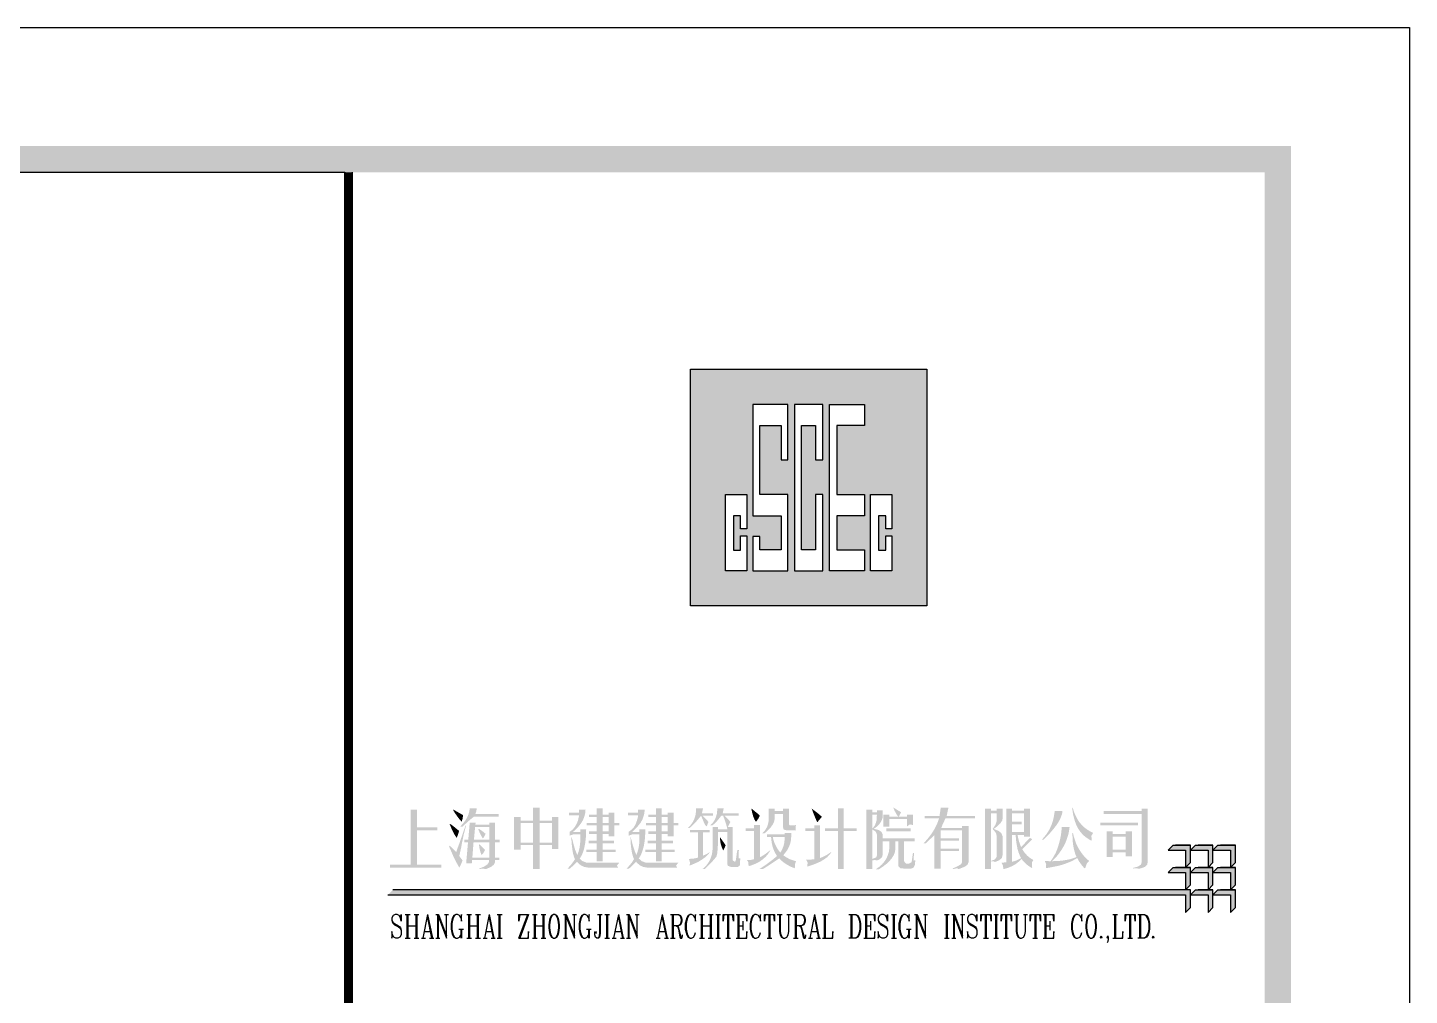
# Paper-space layout 'G2.00 图纸索引' of a CAD drawing. Header units: millimetres. Extents: x 0 to 841, y 0 to 594.
# Drawn here: x 735.9 to 841, y 520.4 to 594 of the extents above; entities that cross this region are included whole.
import ezdxf

# ---------------------------------------------------------------- set-up
doc = ezdxf.new("R2010")
doc.units = ezdxf.units.MM
for name, color, linetype in [('TB_A1$0$上海中建-图名', 7, 'Continuous'), ('TB_A1$0$上海中建-图框', 24, 'Continuous'), ('TB_A1$0$上海中建-图框字体', 11, 'Continuous')]:
    doc.layers.add(name, color=color, linetype=linetype)

# ---------------------------------------------------------------- blocks, each defined once
blk = doc.blocks.new('TB_A1$0$上海中建A1图框F版')
at = {"layer": 'TB_A1$0$上海中建-图框'}
h = blk.add_hatch(color=256, dxfattribs=at)
h.paths.add_polyline_path([(80430, 56800), (78630, 56800), (78630, 55000), (80430, 55000)])
h.paths.add_polyline_path([(79637, 56533), (79637, 56111), (79583, 56111), (79583, 56372), (79475, 56372), (79475, 55427), (79583, 55427), (79583, 55847), (79637, 55847), (79637, 55267), (79421, 55267), (79421, 56533)], flags=16)
h.paths.add_polyline_path([(79371, 56533), (79371, 56111), (79321, 56111), (79321, 56372), (79159, 56372), (79159, 55847), (79371, 55847), (79371, 55267), (79105, 55267), (79105, 55527), (79159, 55527), (79159, 55427), (79321, 55427), (79321, 55685), (79105, 55685), (79105, 56533)], flags=16)
h.paths.add_polyline_path([(79688, 56533), (79954, 56533), (79954, 56372), (79745, 56372), (79745, 55847), (79954, 55847), (79954, 55685), (79745, 55685), (79745, 55427), (79954, 55427), (79954, 55267), (79688, 55267)], flags=16)
h.paths.add_polyline_path([(79059, 55847), (79059, 55585), (79011, 55585), (79011, 55685), (78957, 55685), (78957, 55423), (79011, 55423), (79011, 55533), (79059, 55533), (79059, 55267), (78897, 55267), (78897, 55847)], flags=16)
h.paths.add_polyline_path([(80001, 55847), (80163, 55847), (80163, 55585), (80116, 55585), (80116, 55685), (80062, 55685), (80062, 55423), (80116, 55423), (80116, 55533), (80163, 55533), (80163, 55267), (80001, 55267)], flags=16)
at = {"layer": 'TB_A1$0$上海中建-图框字体'}
for points in [[(76735, 53008), (76344, 53008), (76344, 53031), (76501, 53031), (76501, 53449), (76551, 53449), (76551, 53314), (76704, 53314), (76704, 53291), (76551, 53291), (76551, 53031), (76735, 53031)], [(76890, 53357), (76870, 53380), (76852, 53404), (76836, 53427), (76825, 53447), (76827, 53450), (76854, 53434), (76854, 53434), (76889, 53414), (76901, 53407), (76896, 53379)], [(77171, 53396), (76983, 53396), (76962, 53379), (76938, 53359), (76912, 53335), (76897, 53321), (76879, 53321), (76901, 53345), (76919, 53369), (76933, 53393), (76943, 53418), (76949, 53444), (76951, 53460), (77005, 53460), (76999, 53430), (76994, 53415), (77171, 53415)], [(77819, 53144), (77825, 53170), (77830, 53198), (77834, 53229), (77836, 53263), (77837, 53299), (77792, 53299), (77792, 53280), (77738, 53280), (77739, 53282), (77764, 53304), (77785, 53328), (77802, 53351), (77815, 53375), (77824, 53400), (77830, 53424), (77832, 53449), (77783, 53449), (77783, 53426), (77706, 53426), (77706, 53407), (77783, 53407), (77781, 53395), (77774, 53365), (77763, 53338), (77749, 53315), (77732, 53296), (77711, 53280), (77711, 53250), (77713, 53252), (77738, 53261), (77792, 53261), (77792, 53205), (77790, 53183), (77786, 53155), (77779, 53129), (77769, 53104), (77764, 53117), (77753, 53144), (77745, 53171), (77738, 53197), (77733, 53217), (77727, 53239), (77724, 53239), (77726, 53200), (77729, 53169), (77733, 53140), (77737, 53115), (77744, 53092), (77751, 53072), (77750, 53070), (77734, 53046), (77716, 53023), (77695, 53001), (77713, 53001), (77722, 53009), (77743, 53028), (77767, 53053), (77774, 53044), (77797, 53025), (77824, 53013), (77855, 53008), (78080, 53008), (78071, 53024), (78089, 53046), (77850, 53046), (77837, 53047), (77808, 53058), (77787, 53078), (77791, 53082), (77802, 53100), (77811, 53121)], [(78251, 53100), (78260, 53121), (78268, 53144), (78275, 53170), (78280, 53198), (78284, 53229), (78286, 53263), (78286, 53299), (78241, 53299), (78241, 53280), (78187, 53280), (78189, 53282), (78213, 53304), (78234, 53328), (78252, 53351), (78265, 53375), (78274, 53400), (78280, 53424), (78282, 53449), (78232, 53449), (78232, 53426), (78156, 53426), (78156, 53407), (78232, 53407), (78231, 53395), (78223, 53365), (78213, 53338), (78199, 53315), (78181, 53296), (78160, 53280), (78160, 53250), (78163, 53252), (78187, 53261), (78241, 53261), (78241, 53205), (78240, 53183), (78235, 53155), (78228, 53129), (78219, 53104), (78213, 53117), (78203, 53144), (78194, 53171), (78187, 53197), (78182, 53217), (78176, 53239), (78174, 53239), (78175, 53200), (78178, 53169), (78182, 53140), (78187, 53115), (78193, 53092), (78201, 53072), (78199, 53070), (78184, 53046), (78165, 53023), (78145, 53001), (78163, 53001), (78172, 53009), (78193, 53028), (78217, 53053), (78224, 53044), (78246, 53025), (78273, 53013), (78304, 53008), (78529, 53008), (78521, 53024), (78538, 53046), (78300, 53046), (78287, 53047), (78258, 53058), (78237, 53078), (78240, 53082)], [(78610, 53310), (78631, 53331), (78647, 53353), (78659, 53377), (78668, 53403), (78672, 53430), (78673, 53459), (78673, 53460), (78727, 53460), (78722, 53441), (78718, 53422), (78803, 53422), (78803, 53404), (78722, 53404), (78754, 53372), (78767, 53356), (78754, 53321), (78743, 53332), (78731, 53356), (78716, 53393), (78713, 53400), (78709, 53400), (78684, 53370), (78662, 53345), (78643, 53326), (78624, 53310)], [(78722, 52997), (78744, 53016), (78761, 53037), (78775, 53059), (78786, 53084), (78794, 53111), (78798, 53140), (78799, 53156), (78799, 53318), (78839, 53318), (78839, 53299), (78911, 53299), (78908, 53316), (78900, 53345), (78891, 53370), (78881, 53399), (78880, 53404), (78866, 53404), (78842, 53374), (78822, 53350), (78804, 53335), (78799, 53331), (78781, 53331), (78800, 53348), (78814, 53369), (78825, 53394), (78832, 53421), (78835, 53453), (78835, 53460), (78884, 53460), (78882, 53453), (78876, 53422), (78997, 53422), (78997, 53404), (78889, 53404), (78918, 53375), (78934, 53356), (78916, 53321), (78916, 53318), (78952, 53318), (78952, 53063), (78970, 53051), (78975, 53062), (78980, 53092), (78983, 53119), (78988, 53143), (78999, 53143), (78997, 53116), (78997, 53110), (78997, 53079), (79010, 53079), (79008, 53057), (79006, 53024), (78988, 53012), (78943, 53012), (78915, 53022), (78911, 53034), (78911, 53280), (78839, 53280), (78839, 53177), (78837, 53147), (78835, 53122), (78829, 53094), (78811, 53071), (78791, 53049), (78769, 53027), (78763, 53022), (78743, 53000), (78741, 52997)], [(79118, 53373), (79108, 53397), (79100, 53427), (79093, 53459), (79126, 53432), (79149, 53413), (79159, 53404), (79146, 53380), (79129, 53357)], [(79176, 53269), (79197, 53291), (79212, 53315), (79221, 53341), (79226, 53367), (79226, 53400), (79226, 53428), (79226, 53455), (79226, 53457), (79271, 53457), (79271, 53438), (79334, 53438), (79334, 53457), (79379, 53457), (79379, 53336), (79388, 53329), (79415, 53329), (79433, 53332), (79430, 53305), (79433, 53291), (79365, 53291), (79339, 53298), (79334, 53319), (79334, 53417), (79271, 53417), (79271, 53389), (79271, 53378), (79266, 53356), (79255, 53334), (79238, 53310), (79215, 53287), (79194, 53269)], [(79582, 53382), (79571, 53409), (79561, 53435), (79553, 53457), (79580, 53437), (79604, 53418), (79629, 53397), (79631, 53396), (79618, 53380), (79595, 53353)], [(79653, 53288), (79653, 53307), (79752, 53307), (79752, 53460), (79797, 53460), (79797, 53307), (79896, 53307), (79896, 53288), (79797, 53288), (79797, 52997), (79752, 52997), (79752, 53288)], [(80404, 53194), (80426, 53217), (80445, 53240), (80463, 53264), (80479, 53288), (80493, 53313), (80505, 53337), (80515, 53363), (80521, 53382), (80413, 53382), (80413, 53400), (80525, 53400), (80529, 53426), (80530, 53432), (80534, 53460), (80534, 53464), (80593, 53464), (80588, 53441), (80582, 53411), (80579, 53400), (80795, 53400), (80795, 53382), (80570, 53382), (80560, 53360), (80548, 53335), (80539, 53310), (80696, 53310), (80696, 53325), (80746, 53325), (80746, 53050), (80739, 53031), (80719, 53016), (80685, 53002), (80669, 52997), (80660, 53004), (80629, 52997), (80624, 53001), (80664, 53019), (80689, 53034), (80696, 53049), (80696, 53291), (80534, 53291), (80534, 53231), (80674, 53231), (80674, 53213), (80534, 53213), (80534, 53153), (80674, 53153), (80674, 53134), (80534, 53134), (80534, 53001), (80485, 53001), (80485, 53254), (80464, 53234), (80453, 53224), (80429, 53200), (80422, 53194)], [(81303, 53220), (81322, 53241), (81339, 53263), (81354, 53285), (81367, 53310), (81378, 53335), (81387, 53362), (81394, 53389), (81399, 53419), (81402, 53438), (81461, 53438), (81458, 53418), (81451, 53398), (81442, 53376), (81430, 53354), (81415, 53331), (81396, 53307), (81375, 53281), (81350, 53255), (81323, 53228), (81315, 53220)], [(81542, 53412), (81537, 53444), (81535, 53464), (81539, 53464), (81548, 53434), (81559, 53407), (81572, 53381), (81587, 53357), (81605, 53336), (81625, 53316), (81647, 53299), (81671, 53284), (81694, 53272), (81681, 53250), (81683, 53214), (81674, 53216), (81652, 53230), (81631, 53245), (81612, 53263), (81596, 53282), (81581, 53304), (81568, 53328), (81558, 53354), (81549, 53382)], [(82110, 53457), (82063, 53457), (82063, 53438), (81775, 53438), (81775, 53417), (82063, 53417), (82063, 53049), (82058, 53031), (82037, 53017), (81998, 53006), (82000, 53001), (82027, 53004), (82038, 52999), (82059, 53003), (82088, 53014), (82105, 53031), (82110, 53053)], [(76883, 53030), (76872, 53008), (76860, 53029), (76848, 53051), (76836, 53075), (76823, 53102), (76811, 53130), (76798, 53160), (76794, 53171), (76798, 53175), (76814, 53161), (76839, 53136), (76848, 53126), (76850, 53132), (76854, 53144), (76861, 53163), (76870, 53187), (76881, 53218), (76894, 53256), (76909, 53299), (76920, 53329), (76924, 53329), (76918, 53309), (76912, 53285), (76905, 53259), (76899, 53228), (76892, 53195), (76890, 53185), (76885, 53156), (76879, 53129), (76873, 53102), (76872, 53096), (76888, 53074), (76897, 53063)], [(76852, 53235), (76839, 53253), (76826, 53276), (76813, 53304), (76800, 53335), (76798, 53340), (76807, 53338), (76832, 53319), (76856, 53299), (76870, 53288), (76862, 53259)], [(79073, 53019), (79070, 53051), (79060, 53066), (79088, 53066), (79113, 53072), (79113, 53286), (79050, 53286), (79050, 53307), (79113, 53307), (79113, 53332), (79159, 53332), (79159, 53087), (79186, 53102), (79211, 53120), (79233, 53138), (79237, 53136), (79220, 53111), (79201, 53089), (79179, 53070), (79155, 53053), (79128, 53039), (79099, 53027)], [(79522, 53045), (79512, 53067), (79509, 53070), (79544, 53069), (79572, 53072), (79572, 53288), (79505, 53288), (79505, 53307), (79572, 53307), (79572, 53329), (79617, 53329), (79617, 53081), (79645, 53093), (79673, 53108), (79700, 53126), (79703, 53125), (79688, 53106), (79671, 53088), (79649, 53072), (79623, 53056), (79593, 53042), (79560, 53029), (79522, 53017), (79518, 53016)], [(81359, 53057), (81371, 53057), (81384, 53077), (81397, 53098), (81409, 53120), (81419, 53144), (81428, 53170), (81436, 53197), (81443, 53225), (81449, 53256), (81453, 53287), (81456, 53318), (81515, 53318), (81511, 53290), (81506, 53263), (81498, 53237), (81489, 53211), (81478, 53186), (81465, 53162), (81450, 53138), (81433, 53114), (81415, 53091), (81394, 53069), (81382, 53057), (81420, 53058), (81456, 53061), (81488, 53066), (81519, 53072), (81547, 53081), (81568, 53089), (81559, 53110), (81552, 53133), (81546, 53158), (81541, 53186), (81538, 53215), (81537, 53247), (81537, 53272), (81541, 53272), (81547, 53244), (81556, 53216), (81565, 53190), (81578, 53164), (81592, 53140), (81608, 53117), (81625, 53095), (81645, 53075), (81663, 53059), (81645, 53038), (81636, 53011), (81636, 53010), (81631, 53003), (81625, 53006), (81605, 53030), (81588, 53054), (81573, 53081), (81549, 53067), (81523, 53054), (81496, 53043), (81466, 53032), (81434, 53023), (81401, 53016), (81365, 53009), (81334, 53004), (81337, 53033), (81327, 53057), (81326, 53059)], [(81748, 53331), (81748, 53351), (82036, 53351), (82036, 53331)], [(78627, 53047), (78619, 53074), (78652, 53077), (78664, 53078), (78687, 53085), (78687, 53276), (78628, 53276), (78628, 53295), (78776, 53295), (78776, 53276), (78727, 53276), (78727, 53100), (78753, 53111), (78763, 53117), (78776, 53126), (78778, 53125), (78761, 53104), (78740, 53085), (78716, 53068), (78690, 53052), (78659, 53038), (78624, 53023)]]:
    blk.add_hatch(color=256, dxfattribs=at).paths.add_polyline_path(points)
h = blk.add_hatch(color=256, dxfattribs=at)
h.paths.add_polyline_path([(77432, 53347), (77338, 53347), (77338, 53197), (77432, 53197)], flags=16)
h.paths.add_polyline_path([(77576, 53347), (77482, 53347), (77482, 53197), (77576, 53197)], flags=16)
h.paths.add_polyline_path([(77482, 52997), (77432, 52997), (77432, 53179), (77338, 53179), (77338, 53145), (77288, 53145), (77288, 53393), (77338, 53393), (77338, 53366), (77432, 53366), (77432, 53464), (77482, 53464), (77482, 53366), (77576, 53366), (77576, 53393), (77625, 53393), (77625, 53149), (77576, 53149), (77576, 53179), (77482, 53179)])
h = blk.add_hatch(color=256, dxfattribs=at)
h.paths.add_polyline_path([(78052, 53329), (78089, 53329), (78089, 53347), (78052, 53347), (78052, 53426), (78008, 53426), (78008, 53411), (77962, 53411), (77962, 53460), (77918, 53460), (77918, 53411), (77859, 53411), (77859, 53393), (77918, 53393), (77918, 53347), (77841, 53347), (77841, 53329), (77918, 53329), (77918, 53284), (77859, 53284), (77859, 53265), (77918, 53265), (77918, 53213), (77855, 53213), (77855, 53194), (77918, 53194), (77918, 53145), (77837, 53145), (77837, 53126), (77918, 53126), (77918, 53057), (77962, 53057), (77962, 53126), (78062, 53126), (78062, 53145), (77962, 53145), (77962, 53194), (78048, 53194), (78048, 53213), (77962, 53213), (77962, 53265), (78008, 53265), (78008, 53246), (78052, 53246)])
h.paths.add_polyline_path([(78008, 53284), (77962, 53284), (77962, 53329), (78008, 53329)], flags=16)
h.paths.add_polyline_path([(78008, 53347), (77962, 53347), (77962, 53393), (78008, 53393)], flags=17)
h = blk.add_hatch(color=256, dxfattribs=at)
h.paths.add_polyline_path([(78412, 53194), (78498, 53194), (78498, 53213), (78412, 53213), (78412, 53265), (78457, 53265), (78457, 53246), (78502, 53246), (78502, 53329), (78538, 53329), (78538, 53347), (78502, 53347), (78502, 53426), (78457, 53426), (78457, 53411), (78412, 53411), (78412, 53460), (78367, 53460), (78367, 53411), (78309, 53411), (78309, 53393), (78367, 53393), (78367, 53347), (78291, 53347), (78291, 53329), (78367, 53329), (78367, 53284), (78309, 53284), (78309, 53265), (78367, 53265), (78367, 53213), (78304, 53213), (78304, 53194), (78367, 53194), (78367, 53145), (78286, 53145), (78286, 53126), (78367, 53126), (78367, 53057), (78412, 53057), (78412, 53126), (78511, 53126), (78511, 53145), (78412, 53145)])
h.paths.add_polyline_path([(78412, 53284), (78412, 53329), (78457, 53329), (78457, 53284)], flags=16)
h.paths.add_polyline_path([(78412, 53347), (78412, 53393), (78457, 53393), (78457, 53347)], flags=17)
h = blk.add_hatch(color=256, dxfattribs=at)
h.paths.add_polyline_path([(80046, 53366), (80048, 53397), (80049, 53411), (80013, 53411), (80013, 53303), (80032, 53327), (80040, 53346)], flags=16)
h.paths.add_polyline_path([(80049, 53261), (80039, 53283), (80013, 53299), (80013, 53074), (80044, 53086), (80049, 53102)], flags=16)
h.paths.add_polyline_path([(79968, 52997), (79968, 53449), (80013, 53449), (80013, 53430), (80049, 53430), (80049, 53445), (80094, 53445), (80094, 53411), (80143, 53411), (80143, 53396), (80211, 53396), (80196, 53417), (80182, 53444), (80173, 53466), (80200, 53450), (80213, 53441), (80233, 53430), (80220, 53405), (80215, 53396), (80278, 53396), (80278, 53411), (80323, 53411), (80323, 53332), (80299, 53337), (80278, 53321), (80278, 53378), (80143, 53378), (80143, 53321), (80098, 53321), (80098, 53410), (80094, 53411), (80092, 53386), (80083, 53362), (80068, 53339), (80046, 53318), (80026, 53303), (80061, 53295), (80083, 53281), (80094, 53259), (80094, 53231), (80336, 53231), (80336, 53209), (80255, 53209), (80255, 53057), (80270, 53039), (80273, 53038), (80292, 53038), (80313, 53050), (80314, 53057), (80323, 53119), (80332, 53119), (80327, 53063), (80341, 53063), (80338, 53029), (80327, 53008), (80308, 53000), (80301, 53001), (80255, 53001), (80226, 53004), (80212, 53020), (80211, 53044), (80211, 53209), (80188, 53209), (80188, 53168), (80189, 53145), (80185, 53123), (80176, 53101), (80162, 53079), (80144, 53058), (80121, 53036), (80094, 53015), (80064, 52995), (80040, 52995), (80066, 53014), (80089, 53034), (80107, 53056), (80122, 53079), (80132, 53103), (80140, 53128), (80143, 53155), (80143, 53164), (80143, 53209), (80094, 53209), (80094, 53111), (80088, 53088), (80067, 53069), (80051, 53063), (80033, 53066), (80013, 53063), (80013, 52997)])
h = blk.add_hatch(color=256, dxfattribs=at)
h.paths.add_polyline_path([(80961, 53246), (80955, 53271), (80937, 53294), (80932, 53299), (80930, 53303), (80934, 53308), (80952, 53336), (80960, 53361), (80961, 53374), (80961, 53421), (80917, 53421), (80917, 53059), (80946, 53070), (80960, 53090), (80961, 53106)], flags=16)
h.paths.add_polyline_path([(80871, 52997), (80871, 53457), (80917, 53457), (80917, 53441), (80961, 53441), (80961, 53457), (81006, 53457), (81006, 53385), (81002, 53366), (80988, 53345), (80964, 53322), (80939, 53303), (80946, 53299), (80976, 53287), (80996, 53270), (81005, 53247), (81006, 53235), (81006, 53106), (80999, 53081), (80980, 53064), (80947, 53051), (80934, 53057), (80917, 53055), (80917, 52997)])
h = blk.add_hatch(color=256, dxfattribs=at)
h.paths.add_polyline_path([(81168, 53421), (81078, 53421), (81078, 53359), (81150, 53359), (81150, 53338), (81078, 53338), (81078, 53278), (81168, 53278)], flags=16)
h.paths.add_polyline_path([(81119, 53148), (81114, 53175), (81109, 53206), (81106, 53238), (81105, 53257), (81078, 53257), (81078, 53053), (81104, 53060), (81135, 53075), (81146, 53081), (81136, 53101), (81127, 53123)], flags=16)
h.paths.add_polyline_path([(80997, 53046), (81033, 53048), (81033, 53457), (81078, 53457), (81078, 53441), (81168, 53441), (81168, 53457), (81213, 53457), (81213, 53243), (81168, 53243), (81168, 53257), (81119, 53257), (81123, 53235), (81130, 53208), (81140, 53179), (81146, 53164), (81213, 53235), (81231, 53224), (81155, 53147), (81173, 53121), (81193, 53099), (81216, 53080), (81240, 53066), (81229, 53050), (81228, 53021), (81231, 53004), (81211, 53015), (81187, 53033), (81162, 53059), (81155, 53066), (81150, 53074), (81128, 53053), (81103, 53034), (81077, 53019), (81048, 53007), (81018, 52998), (81011, 52997), (81008, 53024)])
h = blk.add_hatch(color=256, dxfattribs=at)
h.paths.add_polyline_path([(77144, 53351), (77099, 53351), (77099, 53336), (76994, 53336), (76996, 53351), (76951, 53351), (76940, 53220), (76911, 53220), (76911, 53201), (76938, 53201), (76924, 53042), (76967, 53042), (76969, 53066), (77099, 53066), (77098, 53051), (77086, 53033), (77061, 53016), (77023, 53001), (77025, 52997), (77052, 53001), (77072, 52997), (77079, 52999), (77112, 53013), (77134, 53030), (77144, 53050), (77144, 53066), (77176, 53066), (77176, 53085), (77144, 53085), (77144, 53201), (77180, 53201), (77180, 53220), (77144, 53220)])
h.paths.add_polyline_path([(77099, 53220), (76983, 53220), (76992, 53318), (77099, 53318)], flags=17)
h.paths.add_polyline_path([(77072, 53265), (77057, 53237), (77050, 53231), (77038, 53251), (77025, 53278), (77016, 53301), (77021, 53303), (77048, 53285), (77071, 53266)], flags=16)
h.paths.add_polyline_path([(77099, 53201), (77099, 53085), (76971, 53085), (76980, 53201)], flags=17)
h.paths.add_polyline_path([(77050, 53161), (77068, 53142), (77054, 53118), (77041, 53104), (77033, 53125), (77026, 53152), (77021, 53183), (77025, 53185)], flags=16)
for points in [[(80121, 53284), (80121, 53307), (80305, 53307), (80305, 53284)], [(78869, 53162), (78869, 53162), (78860, 53191), (78856, 53219), (78855, 53240), (78866, 53224), (78886, 53196), (78898, 53179), (78890, 53158), (78880, 53138)]]:
    blk.add_hatch(color=256, dxfattribs=at).paths.add_polyline_path(points, flags=17)
h = blk.add_hatch(color=256, dxfattribs=at)
h.paths.add_polyline_path([(79344, 53195), (79347, 53225), (79347, 53241), (79257, 53241), (79263, 53215), (79272, 53190), (79285, 53164), (79301, 53139), (79314, 53122), (79327, 53144), (79337, 53168)], flags=16)
h.paths.add_polyline_path([(79154, 52997), (79183, 53016), (79210, 53034), (79235, 53053), (79259, 53071), (79280, 53089), (79289, 53096), (79275, 53119), (79264, 53143), (79255, 53169), (79249, 53196), (79245, 53226), (79244, 53241), (79213, 53241), (79213, 53261), (79347, 53261), (79347, 53272), (79397, 53272), (79397, 53243), (79395, 53216), (79389, 53190), (79379, 53165), (79366, 53140), (79348, 53116), (79336, 53102), (79360, 53086), (79387, 53072), (79419, 53061), (79433, 53057), (79425, 53031), (79426, 53010), (79423, 53003), (79392, 53016), (79366, 53030), (79340, 53047), (79315, 53068), (79305, 53078), (79282, 53062), (79257, 53046), (79231, 53028), (79202, 53010), (79181, 52997)])
h = blk.add_hatch(color=256, dxfattribs=at)
h.paths.add_polyline_path([(81989, 53284), (81941, 53284), (81941, 53263), (81843, 53263), (81843, 53284), (81796, 53284), (81796, 53089), (81843, 53089), (81843, 53125), (81941, 53125), (81941, 53094), (81989, 53094)])
h.paths.add_polyline_path([(81941, 53243), (81941, 53145), (81843, 53145), (81843, 53243)], flags=16)
at = {"layer": 'TB_A1$0$上海中建-图框'}
for p, q in [((0, 59400), (84100, 59400)), ((84100, 59400), (84100, 0)), ((76000, 1100), (76000, 58300)), ((76060, 1100), (76060, 58300)), ((82302, 53180), (82264, 53142)), ((82264, 53142), (82397, 53142)), ((82302, 53180), (82435, 53180)), ((82435, 53180), (82321, 53180)), ((82397, 53142), (82397, 53009)), ((82435, 53047), (82435, 53180)), ((82473, 53180), (82435, 53142)), ((82435, 53142), (82568, 53142)), ((82473, 53180), (82606, 53180)), ((82606, 53180), (82492, 53180)), ((82568, 53142), (82568, 53009)), ((82644, 53180), (82606, 53142)), ((82606, 53047), (82606, 53180)), ((82606, 53142), (82739, 53142)), ((82644, 53180), (82777, 53180)), ((82777, 53180), (82663, 53180)), ((82739, 53142), (82739, 53009)), ((82777, 53047), (82777, 53180)), ((82302, 53009), (82264, 52971)), ((82302, 53009), (82435, 53009)), ((82435, 53009), (82321, 53009)), ((82397, 53009), (82435, 53047)), ((82435, 52876), (82435, 53009)), ((82473, 53009), (82435, 52971)), ((82473, 53009), (82606, 53009)), ((82606, 53009), (82492, 53009)), ((82568, 53009), (82606, 53047)), ((82606, 52876), (82606, 53009)), ((82644, 53009), (82606, 52971)), ((82644, 53009), (82777, 53009)), ((82777, 53009), (82663, 53009)), ((82739, 53009), (82777, 53047)), ((82777, 52876), (82777, 53009)), ((82264, 52971), (82397, 52971)), ((82397, 52971), (82397, 52838)), ((82435, 52971), (82568, 52971)), ((82568, 52971), (82568, 52838)), ((82606, 52971), (82739, 52971)), ((82739, 52971), (82739, 52838)), ((76329, 52800), (82397, 52800)), ((82435, 52838), (76367, 52838)), ((82397, 52838), (82435, 52876)), ((82397, 52800), (82397, 52667)), ((82435, 52705), (82435, 52838)), ((82473, 52838), (82435, 52800)), ((82435, 52800), (82568, 52800)), ((82473, 52838), (82606, 52838)), ((82606, 52838), (82492, 52838)), ((82568, 52838), (82606, 52876)), ((82568, 52800), (82568, 52667)), ((82606, 52705), (82606, 52838)), ((82644, 52838), (82606, 52800)), ((82606, 52800), (82739, 52800)), ((82644, 52838), (82777, 52838)), ((82777, 52838), (82663, 52838)), ((82739, 52838), (82777, 52876)), ((82739, 52800), (82739, 52667)), ((82777, 52705), (82777, 52838)), ((82397, 52667), (82435, 52705)), ((82568, 52667), (82606, 52705)), ((82739, 52667), (82777, 52705))]:
    blk.add_line(p, q, dxfattribs=at)
for points in [[(2600, 58300), (76000, 58300), (76000, 1100), (2600, 1100)], [(78630, 56800), (80430, 56800), (80430, 55000), (78630, 55000)], [(79637, 55847), (79583, 55847), (79583, 55427), (79475, 55427), (79475, 56372), (79583, 56372), (79583, 56111), (79637, 56111), (79637, 56533), (79421, 56533), (79421, 55267), (79637, 55267), (79637, 55847)]]:
    blk.add_lwpolyline(points, close=True, dxfattribs=at)
at = {"layer": 'TB_A1$0$上海中建-图框', "const_width": 60}
blk.add_lwpolyline([(76030, 1100), (76030, 58300)], dxfattribs=at)
at = {"layer": 'TB_A1$0$上海中建-图框'}
for points in [[(79371, 55847), (79159, 55847), (79159, 56372), (79321, 56372), (79321, 56111), (79371, 56111), (79371, 56533), (79105, 56533), (79105, 55685), (79321, 55685), (79321, 55427), (79159, 55427), (79159, 55527), (79105, 55527), (79105, 55267), (79371, 55267), (79371, 55847)], [(79954, 56372), (79745, 56372), (79745, 55847), (79954, 55847), (79954, 55685), (79745, 55685), (79745, 55427), (79954, 55427), (79954, 55267), (79688, 55267), (79688, 56533), (79954, 56533), (79954, 56372)], [(79059, 55533), (79059, 55267), (78897, 55267), (78897, 55847), (79059, 55847), (79059, 55585), (79011, 55585), (79011, 55685), (78957, 55685), (78957, 55423), (79011, 55423), (79011, 55533), (79059, 55533)], [(80163, 55533), (80163, 55267), (80001, 55267), (80001, 55847), (80163, 55847), (80163, 55585), (80116, 55585), (80116, 55685), (80062, 55685), (80062, 55423), (80116, 55423), (80116, 55533), (80163, 55533)]]:
    blk.add_lwpolyline(points, dxfattribs=at)
for points in [[(82264, 53142), (82302, 53180), (82397, 53142), (82435, 53180)], [(82435, 53180), (82397, 53142), (82435, 53047), (82397, 53009)], [(82435, 53142), (82473, 53180), (82568, 53142), (82606, 53180)], [(82606, 53180), (82568, 53142), (82606, 53047), (82568, 53009)], [(82606, 53142), (82644, 53180), (82739, 53142), (82777, 53180)], [(82777, 53180), (82739, 53142), (82777, 53047), (82739, 53009)], [(82264, 52971), (82302, 53009), (82397, 52971), (82435, 53009)], [(82435, 53009), (82397, 52971), (82435, 52876), (82397, 52838)], [(82435, 52971), (82473, 53009), (82568, 52971), (82606, 53009)], [(82606, 53009), (82568, 52971), (82606, 52876), (82568, 52838)], [(82606, 52971), (82644, 53009), (82739, 52971), (82777, 53009)], [(82777, 53009), (82739, 52971), (82777, 52876), (82739, 52838)], [(76329, 52800), (76367, 52838), (82397, 52800), (82435, 52838)], [(82435, 52838), (82397, 52800), (82435, 52705), (82397, 52667)], [(82435, 52800), (82473, 52838), (82568, 52800), (82606, 52838)], [(82606, 52838), (82568, 52800), (82606, 52705), (82568, 52667)], [(82606, 52800), (82644, 52838), (82739, 52800), (82777, 52838)], [(82777, 52838), (82739, 52800), (82777, 52705), (82739, 52667)]]:
    blk.add_solid(points, dxfattribs=at)
for points in [[(83000, 58300), (83200, 58500), (2600, 58300), (2400, 58500)], [(83000, 900), (83200, 900), (83000, 58300), (83200, 58500)]]:
    blk.add_trace(points, dxfattribs=at)
at = {"layer": 'TB_A1$0$上海中建-图框字体'}
for p, q in [((76368, 52643), (76358, 52626)), ((76358, 52626), (76358, 52609)), ((76358, 52609), (76363, 52591)), ((76358, 52609), (76368, 52591)), ((76363, 52591), (76368, 52583)), ((76384, 52652), (76368, 52643)), ((76368, 52591), (76378, 52583)), ((76368, 52583), (76378, 52574)), ((76378, 52583), (76409, 52566)), ((76378, 52574), (76409, 52557)), ((76399, 52652), (76384, 52652)), ((76414, 52643), (76399, 52652)), ((76409, 52566), (76420, 52557)), ((76425, 52626), (76414, 52643)), ((76425, 52626), (76430, 52652)), ((76430, 52600), (76425, 52626)), ((76430, 52652), (76430, 52600)), ((76461, 52652), (76497, 52652)), ((76476, 52472), (76476, 52652)), ((76481, 52652), (76481, 52472)), ((76481, 52566), (76543, 52566)), ((76528, 52652), (76564, 52652)), ((76543, 52472), (76543, 52652)), ((76548, 52652), (76548, 52472)), ((76631, 52652), (76594, 52472)), ((76631, 52652), (76667, 52472)), ((76631, 52626), (76661, 52472)), ((76692, 52652), (76713, 52652)), ((76708, 52472), (76708, 52652)), ((76713, 52472), (76713, 52652)), ((76713, 52652), (76775, 52489)), ((76713, 52634), (76775, 52472)), ((76759, 52652), (76790, 52652)), ((76775, 52472), (76775, 52652)), ((76816, 52609), (76811, 52583)), ((76811, 52583), (76811, 52540)), ((76821, 52626), (76816, 52609)), ((76821, 52609), (76816, 52583)), ((76816, 52583), (76816, 52540)), ((76831, 52643), (76821, 52626)), ((76826, 52626), (76821, 52609)), ((76836, 52643), (76826, 52626)), ((76847, 52652), (76831, 52643)), ((76847, 52652), (76836, 52643)), ((76857, 52652), (76847, 52652)), ((76872, 52643), (76857, 52652)), ((76883, 52626), (76872, 52643)), ((76888, 52652), (76883, 52626)), ((76883, 52626), (76888, 52600)), ((76888, 52600), (76888, 52652)), ((76929, 52652), (76965, 52652)), ((76945, 52472), (76945, 52652)), ((76950, 52652), (76950, 52472)), ((76950, 52566), (77011, 52566)), ((76996, 52652), (77032, 52652)), ((77011, 52472), (77011, 52652)), ((77016, 52652), (77016, 52472)), ((77099, 52652), (77063, 52472)), ((77099, 52652), (77135, 52472)), ((77099, 52626), (77130, 52472)), ((77160, 52652), (77197, 52652)), ((77176, 52472), (77176, 52652)), ((77181, 52652), (77181, 52472)), ((77325, 52472), (77392, 52652)), ((77331, 52652), (77325, 52600)), ((77325, 52600), (77325, 52652)), ((77325, 52652), (77397, 52652)), ((77397, 52652), (77331, 52472)), ((77428, 52652), (77464, 52652)), ((77444, 52472), (77444, 52652)), ((77449, 52652), (77449, 52472)), ((77449, 52566), (77511, 52566)), ((77495, 52652), (77531, 52652)), ((77511, 52472), (77511, 52652)), ((77516, 52652), (77516, 52472)), ((77557, 52609), (77552, 52574)), ((77552, 52574), (77552, 52549)), ((77562, 52626), (77557, 52609)), ((77562, 52609), (77557, 52574)), ((77557, 52574), (77557, 52549)), ((77572, 52643), (77562, 52626)), ((77567, 52626), (77562, 52609)), ((77577, 52643), (77567, 52626)), ((77588, 52652), (77572, 52643)), ((77588, 52652), (77577, 52643)), ((77598, 52652), (77588, 52652)), ((77614, 52643), (77598, 52652)), ((77608, 52643), (77598, 52652)), ((77619, 52626), (77608, 52643)), ((77624, 52626), (77614, 52643)), ((77624, 52609), (77619, 52626)), ((77629, 52609), (77624, 52626)), ((77629, 52574), (77624, 52609)), ((77634, 52574), (77629, 52609)), ((77629, 52549), (77629, 52574)), ((77634, 52549), (77634, 52574)), ((77665, 52652), (77685, 52652)), ((77680, 52472), (77680, 52652)), ((77685, 52472), (77685, 52652)), ((77685, 52652), (77747, 52489)), ((77685, 52634), (77747, 52472)), ((77732, 52652), (77763, 52652)), ((77747, 52472), (77747, 52652)), ((77789, 52609), (77783, 52583)), ((77783, 52583), (77783, 52540)), ((77794, 52626), (77789, 52609)), ((77794, 52609), (77789, 52583)), ((77789, 52583), (77789, 52540)), ((77804, 52643), (77794, 52626)), ((77799, 52626), (77794, 52609)), ((77809, 52643), (77799, 52626)), ((77819, 52652), (77804, 52643)), ((77819, 52652), (77809, 52643)), ((77830, 52652), (77819, 52652)), ((77845, 52643), (77830, 52652)), ((77855, 52626), (77845, 52643)), ((77860, 52652), (77855, 52626)), ((77855, 52626), (77860, 52600)), ((77860, 52600), (77860, 52652)), ((77922, 52652), (77958, 52652)), ((77938, 52652), (77938, 52506)), ((77943, 52652), (77943, 52506)), ((77979, 52652), (78015, 52652)), ((77994, 52472), (77994, 52652)), ((77999, 52652), (77999, 52472)), ((78082, 52652), (78046, 52472)), ((78082, 52652), (78118, 52472)), ((78082, 52626), (78113, 52472)), ((78143, 52652), (78164, 52652)), ((78159, 52472), (78159, 52652)), ((78164, 52472), (78164, 52652)), ((78164, 52652), (78226, 52489)), ((78164, 52634), (78226, 52472)), ((78210, 52652), (78241, 52652)), ((78226, 52472), (78226, 52652)), ((78416, 52652), (78380, 52472)), ((78416, 52652), (78452, 52472)), ((78416, 52626), (78447, 52472)), ((78478, 52652), (78540, 52652)), ((78494, 52472), (78494, 52652)), ((78499, 52652), (78499, 52472)), ((78540, 52566), (78499, 52566)), ((78524, 52566), (78535, 52557)), ((78540, 52652), (78555, 52643)), ((78540, 52652), (78550, 52643)), ((78555, 52574), (78540, 52566)), ((78550, 52574), (78540, 52566)), ((78550, 52643), (78555, 52634)), ((78555, 52583), (78550, 52574)), ((78555, 52643), (78560, 52634)), ((78555, 52634), (78560, 52617)), ((78560, 52600), (78555, 52583)), ((78560, 52583), (78555, 52574)), ((78560, 52634), (78565, 52617)), ((78560, 52617), (78560, 52600)), ((78565, 52600), (78560, 52583)), ((78565, 52617), (78565, 52600)), ((78597, 52609), (78591, 52583)), ((78591, 52583), (78591, 52540)), ((78602, 52626), (78597, 52609)), ((78602, 52609), (78597, 52583)), ((78597, 52583), (78597, 52540)), ((78612, 52643), (78602, 52626)), ((78607, 52626), (78602, 52609)), ((78617, 52643), (78607, 52626)), ((78627, 52652), (78612, 52643)), ((78627, 52652), (78617, 52643)), ((78638, 52652), (78627, 52652)), ((78653, 52643), (78638, 52652)), ((78663, 52626), (78653, 52643)), ((78668, 52652), (78663, 52626)), ((78663, 52626), (78668, 52600)), ((78668, 52600), (78668, 52652)), ((78699, 52652), (78736, 52652)), ((78715, 52472), (78715, 52652)), ((78720, 52652), (78720, 52472)), ((78720, 52566), (78782, 52566)), ((78766, 52652), (78802, 52652)), ((78782, 52472), (78782, 52652)), ((78787, 52652), (78787, 52472)), ((78823, 52652), (78859, 52652)), ((78838, 52472), (78838, 52652)), ((78843, 52652), (78843, 52472)), ((78885, 52652), (78880, 52600)), ((78880, 52600), (78880, 52652)), ((78880, 52652), (78957, 52652)), ((78916, 52472), (78916, 52652)), ((78921, 52652), (78921, 52472)), ((78957, 52600), (78951, 52652)), ((78957, 52652), (78957, 52600)), ((78977, 52652), (79060, 52652)), ((78993, 52472), (78993, 52652)), ((78998, 52652), (78998, 52472)), ((78998, 52566), (79029, 52566)), ((79029, 52600), (79029, 52531)), ((79060, 52600), (79054, 52652)), ((79060, 52652), (79060, 52600)), ((79090, 52609), (79085, 52583)), ((79085, 52583), (79085, 52540)), ((79096, 52626), (79090, 52609)), ((79096, 52609), (79090, 52583)), ((79090, 52583), (79090, 52540)), ((79106, 52643), (79096, 52626)), ((79101, 52626), (79096, 52609)), ((79111, 52643), (79101, 52626)), ((79121, 52652), (79106, 52643)), ((79121, 52652), (79111, 52643)), ((79131, 52652), (79121, 52652)), ((79147, 52643), (79131, 52652)), ((79157, 52626), (79147, 52643)), ((79163, 52652), (79157, 52626)), ((79157, 52626), (79163, 52600)), ((79163, 52600), (79163, 52652)), ((79199, 52652), (79193, 52600)), ((79193, 52600), (79193, 52652)), ((79193, 52652), (79270, 52652)), ((79229, 52472), (79229, 52652)), ((79234, 52652), (79234, 52472)), ((79270, 52600), (79265, 52652)), ((79270, 52652), (79270, 52600)), ((79291, 52652), (79327, 52652)), ((79307, 52652), (79307, 52523)), ((79312, 52652), (79312, 52523)), ((79363, 52652), (79394, 52652)), ((79379, 52523), (79379, 52652)), ((79414, 52652), (79476, 52652)), ((79430, 52472), (79430, 52652)), ((79435, 52652), (79435, 52472)), ((79476, 52566), (79435, 52566)), ((79461, 52566), (79471, 52557)), ((79476, 52652), (79492, 52643)), ((79476, 52652), (79487, 52643)), ((79492, 52574), (79476, 52566)), ((79487, 52574), (79476, 52566)), ((79487, 52643), (79492, 52634)), ((79492, 52583), (79487, 52574)), ((79492, 52643), (79497, 52634)), ((79492, 52634), (79497, 52617)), ((79497, 52600), (79492, 52583)), ((79497, 52583), (79492, 52574)), ((79497, 52634), (79502, 52617)), ((79497, 52617), (79497, 52600)), ((79502, 52600), (79497, 52583)), ((79502, 52617), (79502, 52600)), ((79574, 52652), (79538, 52472)), ((79574, 52652), (79610, 52472)), ((79574, 52626), (79605, 52472)), ((79636, 52652), (79672, 52652)), ((79651, 52472), (79651, 52652)), ((79656, 52652), (79656, 52472)), ((79836, 52652), (79888, 52652)), ((79852, 52472), (79852, 52652)), ((79857, 52652), (79857, 52472)), ((79888, 52652), (79904, 52643)), ((79888, 52652), (79898, 52643)), ((79898, 52643), (79909, 52626)), ((79904, 52643), (79914, 52626)), ((79909, 52626), (79914, 52609)), ((79914, 52626), (79919, 52609)), ((79914, 52609), (79919, 52583)), ((79919, 52609), (79924, 52583)), ((79919, 52583), (79919, 52540)), ((79924, 52583), (79924, 52540)), ((79950, 52652), (80032, 52652)), ((79965, 52472), (79965, 52652)), ((79970, 52652), (79970, 52472)), ((79970, 52566), (80001, 52566)), ((80001, 52600), (80001, 52531)), ((80032, 52600), (80027, 52652)), ((80032, 52652), (80032, 52600)), ((80068, 52643), (80058, 52626)), ((80058, 52626), (80058, 52609)), ((80058, 52609), (80063, 52591)), ((80058, 52609), (80068, 52591)), ((80063, 52591), (80068, 52583)), ((80084, 52652), (80068, 52643)), ((80068, 52591), (80078, 52583)), ((80068, 52583), (80078, 52574)), ((80078, 52583), (80109, 52566)), ((80078, 52574), (80109, 52557)), ((80099, 52652), (80084, 52652)), ((80114, 52643), (80099, 52652)), ((80109, 52566), (80120, 52557)), ((80125, 52626), (80114, 52643)), ((80125, 52626), (80130, 52652)), ((80130, 52600), (80125, 52626)), ((80130, 52652), (80130, 52600)), ((80161, 52652), (80197, 52652)), ((80176, 52472), (80176, 52652)), ((80181, 52652), (80181, 52472)), ((80223, 52609), (80217, 52583)), ((80217, 52583), (80217, 52540)), ((80228, 52626), (80223, 52609)), ((80228, 52609), (80223, 52583)), ((80223, 52583), (80223, 52540)), ((80238, 52643), (80228, 52626)), ((80233, 52626), (80228, 52609)), ((80243, 52643), (80233, 52626)), ((80253, 52652), (80238, 52643)), ((80253, 52652), (80243, 52643)), ((80264, 52652), (80253, 52652)), ((80279, 52643), (80264, 52652)), ((80290, 52626), (80279, 52643)), ((80295, 52652), (80290, 52626)), ((80290, 52626), (80295, 52600)), ((80295, 52600), (80295, 52652)), ((80336, 52652), (80356, 52652)), ((80351, 52472), (80351, 52652)), ((80356, 52472), (80356, 52652)), ((80356, 52652), (80418, 52489)), ((80356, 52634), (80418, 52472)), ((80403, 52652), (80434, 52652)), ((80418, 52472), (80418, 52652)), ((80562, 52652), (80598, 52652)), ((80578, 52472), (80578, 52652)), ((80583, 52652), (80583, 52472)), ((80619, 52652), (80639, 52652)), ((80634, 52472), (80634, 52652)), ((80639, 52472), (80639, 52652)), ((80639, 52652), (80701, 52489)), ((80639, 52634), (80701, 52472)), ((80686, 52652), (80717, 52652)), ((80701, 52472), (80701, 52652)), ((80748, 52643), (80737, 52626)), ((80737, 52626), (80737, 52609)), ((80737, 52609), (80742, 52591)), ((80737, 52609), (80748, 52591)), ((80742, 52591), (80748, 52583)), ((80763, 52652), (80748, 52643)), ((80748, 52591), (80758, 52583)), ((80748, 52583), (80758, 52574)), ((80758, 52583), (80789, 52566)), ((80758, 52574), (80789, 52557)), ((80778, 52652), (80763, 52652)), ((80794, 52643), (80778, 52652)), ((80789, 52566), (80799, 52557)), ((80804, 52626), (80794, 52643)), ((80804, 52626), (80809, 52652)), ((80809, 52600), (80804, 52626)), ((80809, 52652), (80809, 52600)), ((80845, 52652), (80840, 52600)), ((80840, 52600), (80840, 52652)), ((80840, 52652), (80917, 52652)), ((80876, 52472), (80876, 52652)), ((80881, 52652), (80881, 52472)), ((80917, 52600), (80912, 52652)), ((80917, 52652), (80917, 52600)), ((80938, 52652), (80974, 52652)), ((80953, 52472), (80953, 52652)), ((80958, 52652), (80958, 52472)), ((81000, 52652), (80995, 52600)), ((80995, 52600), (80995, 52652)), ((80995, 52652), (81072, 52652)), ((81031, 52472), (81031, 52652)), ((81036, 52652), (81036, 52472)), ((81072, 52600), (81067, 52652)), ((81072, 52652), (81072, 52600)), ((81092, 52652), (81128, 52652)), ((81108, 52652), (81108, 52523)), ((81113, 52652), (81113, 52523)), ((81164, 52652), (81195, 52652)), ((81180, 52523), (81180, 52652)), ((81221, 52652), (81216, 52600)), ((81216, 52600), (81216, 52652)), ((81216, 52652), (81293, 52652)), ((81252, 52472), (81252, 52652)), ((81257, 52652), (81257, 52472)), ((81293, 52600), (81288, 52652)), ((81293, 52652), (81293, 52600)), ((81314, 52652), (81396, 52652)), ((81329, 52472), (81329, 52652)), ((81334, 52652), (81334, 52472)), ((81334, 52566), (81365, 52566)), ((81365, 52600), (81365, 52531)), ((81396, 52600), (81391, 52652)), ((81396, 52652), (81396, 52600)), ((81535, 52609), (81530, 52583)), ((81530, 52583), (81530, 52540)), ((81540, 52626), (81535, 52609)), ((81540, 52609), (81535, 52583)), ((81535, 52583), (81535, 52540)), ((81550, 52643), (81540, 52626)), ((81545, 52626), (81540, 52609)), ((81555, 52643), (81545, 52626)), ((81566, 52652), (81550, 52643)), ((81566, 52652), (81555, 52643)), ((81576, 52652), (81566, 52652)), ((81592, 52643), (81576, 52652)), ((81602, 52626), (81592, 52643)), ((81607, 52652), (81602, 52626)), ((81602, 52626), (81607, 52600)), ((81607, 52600), (81607, 52652)), ((81643, 52609), (81638, 52574)), ((81638, 52574), (81638, 52549)), ((81648, 52626), (81643, 52609)), ((81648, 52609), (81643, 52574)), ((81643, 52574), (81643, 52549)), ((81658, 52643), (81648, 52626)), ((81653, 52626), (81648, 52609)), ((81663, 52643), (81653, 52626)), ((81674, 52652), (81658, 52643)), ((81674, 52652), (81663, 52643)), ((81684, 52652), (81674, 52652)), ((81700, 52643), (81684, 52652)), ((81694, 52643), (81684, 52652)), ((81705, 52626), (81694, 52643)), ((81710, 52626), (81700, 52643)), ((81710, 52609), (81705, 52626)), ((81715, 52609), (81710, 52626)), ((81715, 52574), (81710, 52609)), ((81720, 52574), (81715, 52609)), ((81715, 52549), (81715, 52574)), ((81720, 52549), (81720, 52574)), ((81844, 52652), (81880, 52652)), ((81859, 52472), (81859, 52652)), ((81864, 52652), (81864, 52472)), ((81942, 52652), (81937, 52600)), ((81937, 52600), (81937, 52652)), ((81937, 52652), (82014, 52652)), ((81973, 52472), (81973, 52652)), ((81978, 52652), (81978, 52472)), ((82014, 52600), (82009, 52652)), ((82014, 52652), (82014, 52600)), ((82035, 52652), (82086, 52652)), ((82050, 52472), (82050, 52652)), ((82055, 52652), (82055, 52472)), ((82086, 52652), (82101, 52643)), ((82086, 52652), (82096, 52643)), ((82096, 52643), (82106, 52626)), ((82101, 52643), (82112, 52626)), ((82106, 52626), (82112, 52609)), ((82112, 52626), (82117, 52609)), ((82112, 52609), (82117, 52583)), ((82117, 52609), (82122, 52583)), ((82117, 52583), (82117, 52540)), ((82122, 52583), (82122, 52540)), ((76363, 52497), (76358, 52523)), ((76358, 52523), (76358, 52472)), ((76358, 52472), (76363, 52497)), ((76373, 52480), (76363, 52497)), ((76389, 52472), (76373, 52480)), ((76404, 52472), (76389, 52472)), ((76420, 52480), (76404, 52472)), ((76409, 52557), (76420, 52549)), ((76420, 52557), (76425, 52549)), ((76420, 52549), (76430, 52531)), ((76430, 52497), (76420, 52480)), ((76425, 52549), (76430, 52531)), ((76430, 52531), (76430, 52497)), ((76461, 52472), (76497, 52472)), ((76528, 52472), (76564, 52472)), ((76584, 52472), (76615, 52472)), ((76605, 52523), (76651, 52523)), ((76646, 52472), (76677, 52472)), ((76692, 52472), (76723, 52472)), ((76811, 52540), (76816, 52514)), ((76816, 52540), (76821, 52514)), ((76816, 52514), (76821, 52497)), ((76821, 52514), (76826, 52497)), ((76821, 52497), (76831, 52480)), ((76826, 52497), (76836, 52480)), ((76831, 52480), (76847, 52472)), ((76836, 52480), (76847, 52472)), ((76847, 52472), (76857, 52472)), ((76857, 52472), (76872, 52480)), ((76867, 52540), (76903, 52540)), ((76872, 52480), (76883, 52497)), ((76883, 52540), (76883, 52472)), ((76888, 52540), (76888, 52472)), ((76929, 52472), (76965, 52472)), ((76996, 52472), (77032, 52472)), ((77053, 52472), (77083, 52472)), ((77073, 52523), (77119, 52523)), ((77114, 52472), (77145, 52472)), ((77160, 52472), (77197, 52472)), ((77325, 52472), (77397, 52472)), ((77397, 52523), (77392, 52472)), ((77397, 52472), (77397, 52523)), ((77428, 52472), (77464, 52472)), ((77495, 52472), (77531, 52472)), ((77552, 52549), (77557, 52514)), ((77557, 52549), (77562, 52514)), ((77557, 52514), (77562, 52497)), ((77562, 52514), (77567, 52497)), ((77562, 52497), (77572, 52480)), ((77567, 52497), (77577, 52480)), ((77572, 52480), (77588, 52472)), ((77577, 52480), (77588, 52472)), ((77588, 52472), (77598, 52472)), ((77598, 52472), (77614, 52480)), ((77598, 52472), (77608, 52480)), ((77608, 52480), (77619, 52497)), ((77614, 52480), (77624, 52497)), ((77619, 52497), (77624, 52514)), ((77624, 52514), (77629, 52549)), ((77624, 52497), (77629, 52514)), ((77629, 52514), (77634, 52549)), ((77665, 52472), (77696, 52472)), ((77783, 52540), (77789, 52514)), ((77789, 52540), (77794, 52514)), ((77789, 52514), (77794, 52497)), ((77794, 52514), (77799, 52497)), ((77794, 52497), (77804, 52480)), ((77799, 52497), (77809, 52480)), ((77804, 52480), (77819, 52472)), ((77809, 52480), (77819, 52472)), ((77819, 52472), (77830, 52472)), ((77830, 52472), (77845, 52480)), ((77840, 52540), (77876, 52540)), ((77845, 52480), (77855, 52497)), ((77855, 52540), (77855, 52472)), ((77860, 52540), (77860, 52472)), ((77902, 52514), (77907, 52523)), ((77902, 52497), (77902, 52514)), ((77907, 52480), (77902, 52497)), ((77907, 52523), (77912, 52514)), ((77912, 52514), (77907, 52506)), ((77917, 52472), (77907, 52480)), ((77927, 52472), (77917, 52472)), ((77938, 52480), (77927, 52472)), ((77933, 52480), (77927, 52472)), ((77938, 52506), (77933, 52480)), ((77943, 52506), (77938, 52480)), ((77979, 52472), (78015, 52472)), ((78036, 52472), (78066, 52472)), ((78056, 52523), (78102, 52523)), ((78097, 52472), (78128, 52472)), ((78143, 52472), (78175, 52472)), ((78370, 52472), (78401, 52472)), ((78391, 52523), (78437, 52523)), ((78432, 52472), (78463, 52472)), ((78478, 52472), (78514, 52472)), ((78535, 52557), (78540, 52549)), ((78535, 52557), (78540, 52540)), ((78540, 52549), (78555, 52489)), ((78540, 52540), (78550, 52480)), ((78550, 52480), (78555, 52472)), ((78555, 52489), (78560, 52480)), ((78555, 52472), (78565, 52472)), ((78560, 52480), (78565, 52480)), ((78565, 52480), (78571, 52489)), ((78565, 52472), (78571, 52489)), ((78571, 52489), (78571, 52497)), ((78591, 52540), (78597, 52514)), ((78597, 52540), (78602, 52514)), ((78597, 52514), (78602, 52497)), ((78602, 52514), (78607, 52497)), ((78602, 52497), (78612, 52480)), ((78607, 52497), (78617, 52480)), ((78612, 52480), (78627, 52472)), ((78617, 52480), (78627, 52472)), ((78627, 52472), (78638, 52472)), ((78638, 52472), (78653, 52480)), ((78653, 52480), (78663, 52497)), ((78663, 52497), (78668, 52514)), ((78699, 52472), (78736, 52472)), ((78766, 52472), (78802, 52472)), ((78823, 52472), (78859, 52472)), ((78900, 52472), (78936, 52472)), ((78977, 52472), (79060, 52472)), ((79060, 52523), (79054, 52472)), ((79060, 52472), (79060, 52523)), ((79085, 52540), (79090, 52514)), ((79090, 52540), (79096, 52514)), ((79090, 52514), (79096, 52497)), ((79096, 52514), (79101, 52497)), ((79096, 52497), (79106, 52480)), ((79101, 52497), (79111, 52480)), ((79106, 52480), (79121, 52472)), ((79111, 52480), (79121, 52472)), ((79121, 52472), (79131, 52472)), ((79131, 52472), (79147, 52480)), ((79147, 52480), (79157, 52497)), ((79157, 52497), (79163, 52514)), ((79214, 52472), (79250, 52472)), ((79307, 52523), (79312, 52497)), ((79312, 52523), (79317, 52497)), ((79312, 52497), (79322, 52480)), ((79317, 52497), (79327, 52480)), ((79322, 52480), (79338, 52472)), ((79327, 52480), (79338, 52472)), ((79338, 52472), (79348, 52472)), ((79348, 52472), (79363, 52480)), ((79363, 52480), (79373, 52497)), ((79373, 52497), (79379, 52523)), ((79414, 52472), (79451, 52472)), ((79471, 52557), (79476, 52549)), ((79471, 52557), (79476, 52540)), ((79476, 52549), (79492, 52489)), ((79476, 52540), (79487, 52480)), ((79487, 52480), (79492, 52472)), ((79492, 52489), (79497, 52480)), ((79492, 52472), (79502, 52472)), ((79497, 52480), (79502, 52480)), ((79502, 52480), (79507, 52489)), ((79502, 52472), (79507, 52489)), ((79507, 52489), (79507, 52497)), ((79528, 52472), (79559, 52472)), ((79548, 52523), (79595, 52523)), ((79590, 52472), (79621, 52472)), ((79636, 52472), (79713, 52472)), ((79713, 52523), (79708, 52472)), ((79713, 52472), (79713, 52523)), ((79888, 52472), (79836, 52472)), ((79904, 52480), (79888, 52472)), ((79898, 52480), (79888, 52472)), ((79909, 52497), (79898, 52480)), ((79914, 52497), (79904, 52480)), ((79914, 52514), (79909, 52497)), ((79919, 52540), (79914, 52514)), ((79919, 52514), (79914, 52497)), ((79924, 52540), (79919, 52514)), ((79950, 52472), (80032, 52472)), ((80032, 52523), (80027, 52472)), ((80032, 52472), (80032, 52523)), ((80063, 52497), (80058, 52523)), ((80058, 52523), (80058, 52472)), ((80058, 52472), (80063, 52497)), ((80073, 52480), (80063, 52497)), ((80089, 52472), (80073, 52480)), ((80104, 52472), (80089, 52472)), ((80120, 52480), (80104, 52472)), ((80109, 52557), (80120, 52549)), ((80120, 52557), (80125, 52549)), ((80120, 52549), (80130, 52531)), ((80130, 52497), (80120, 52480)), ((80125, 52549), (80130, 52531)), ((80130, 52531), (80130, 52497)), ((80161, 52472), (80197, 52472)), ((80217, 52540), (80223, 52514)), ((80223, 52540), (80228, 52514)), ((80223, 52514), (80228, 52497)), ((80228, 52514), (80233, 52497)), ((80228, 52497), (80238, 52480)), ((80233, 52497), (80243, 52480)), ((80238, 52480), (80253, 52472)), ((80243, 52480), (80253, 52472)), ((80253, 52472), (80264, 52472)), ((80264, 52472), (80279, 52480)), ((80274, 52540), (80310, 52540)), ((80279, 52480), (80290, 52497)), ((80290, 52540), (80290, 52472)), ((80295, 52540), (80295, 52472)), ((80336, 52472), (80367, 52472)), ((80562, 52472), (80598, 52472)), ((80619, 52472), (80650, 52472)), ((80742, 52497), (80737, 52523)), ((80737, 52523), (80737, 52472)), ((80737, 52472), (80742, 52497)), ((80753, 52480), (80742, 52497)), ((80768, 52472), (80753, 52480)), ((80783, 52472), (80768, 52472)), ((80799, 52480), (80783, 52472)), ((80789, 52557), (80799, 52549)), ((80799, 52557), (80804, 52549)), ((80799, 52549), (80809, 52531)), ((80809, 52497), (80799, 52480)), ((80804, 52549), (80809, 52531)), ((80809, 52531), (80809, 52497)), ((80861, 52472), (80897, 52472)), ((80938, 52472), (80974, 52472)), ((81015, 52472), (81051, 52472)), ((81108, 52523), (81113, 52497)), ((81113, 52523), (81118, 52497)), ((81113, 52497), (81123, 52480)), ((81118, 52497), (81128, 52480)), ((81123, 52480), (81139, 52472)), ((81128, 52480), (81139, 52472)), ((81139, 52472), (81149, 52472)), ((81149, 52472), (81164, 52480)), ((81164, 52480), (81175, 52497)), ((81175, 52497), (81180, 52523)), ((81236, 52472), (81272, 52472)), ((81314, 52472), (81396, 52472)), ((81396, 52523), (81391, 52472)), ((81396, 52472), (81396, 52523)), ((81530, 52540), (81535, 52514)), ((81535, 52540), (81540, 52514)), ((81535, 52514), (81540, 52497)), ((81540, 52514), (81545, 52497)), ((81540, 52497), (81550, 52480)), ((81545, 52497), (81555, 52480)), ((81550, 52480), (81566, 52472)), ((81555, 52480), (81566, 52472)), ((81566, 52472), (81576, 52472)), ((81576, 52472), (81592, 52480)), ((81592, 52480), (81602, 52497)), ((81602, 52497), (81607, 52514)), ((81638, 52549), (81643, 52514)), ((81643, 52549), (81648, 52514)), ((81643, 52514), (81648, 52497)), ((81648, 52514), (81653, 52497)), ((81648, 52497), (81658, 52480)), ((81653, 52497), (81663, 52480)), ((81658, 52480), (81674, 52472)), ((81663, 52480), (81674, 52472)), ((81674, 52472), (81684, 52472)), ((81684, 52472), (81700, 52480)), ((81684, 52472), (81694, 52480)), ((81694, 52480), (81705, 52497)), ((81700, 52480), (81710, 52497)), ((81705, 52497), (81710, 52514)), ((81710, 52514), (81715, 52549)), ((81710, 52497), (81715, 52514)), ((81715, 52514), (81720, 52549)), ((81751, 52480), (81756, 52489)), ((81756, 52472), (81751, 52480)), ((81756, 52489), (81761, 52480)), ((81761, 52480), (81756, 52472)), ((81761, 52480), (81761, 52480)), ((81801, 52480), (81805, 52489)), ((81805, 52471), (81801, 52480)), ((81805, 52489), (81809, 52480)), ((81809, 52480), (81805, 52471)), ((81809, 52463), (81805, 52445)), ((81809, 52480), (81809, 52463)), ((81844, 52472), (81921, 52472)), ((81921, 52523), (81916, 52472)), ((81921, 52472), (81921, 52523)), ((81957, 52472), (81993, 52472)), ((82086, 52472), (82035, 52472)), ((82101, 52480), (82086, 52472)), ((82096, 52480), (82086, 52472)), ((82106, 52497), (82096, 52480)), ((82112, 52497), (82101, 52480)), ((82112, 52514), (82106, 52497)), ((82117, 52540), (82112, 52514)), ((82117, 52514), (82112, 52497)), ((82122, 52540), (82117, 52514)), ((82146, 52480), (82152, 52489)), ((82152, 52472), (82146, 52480)), ((82152, 52489), (82157, 52480)), ((82157, 52480), (82152, 52472)), ((82157, 52480), (82157, 52480)), ((81805, 52445), (81801, 52437))]:
    blk.add_line(p, q, dxfattribs=at)
blk = doc.blocks.new('TB_A1', base_point=(71770.76, 112758.29))
at = {"layer": 'TB_A1$0$上海中建-图名', "xscale": 0.01, "yscale": 0.01, "zscale": 0.01}
blk.add_blockref('TB_A1$0$上海中建A1图框F版', (0, 0), dxfattribs=at)

psp = doc.layouts.new('G2.00 图纸索引')

# ---------------------------------------------------------------- block references
psp.add_blockref('TB_A1', (71770.76, 112758.29))

doc.saveas('drawing.dxf')
